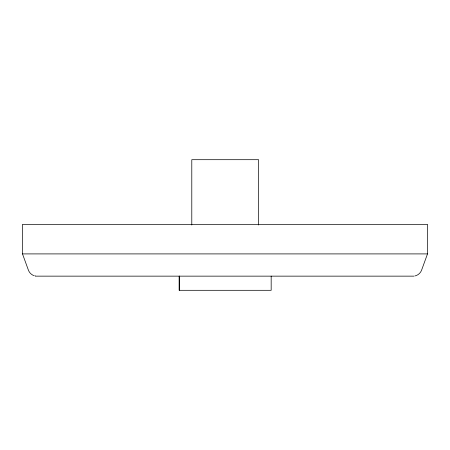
<?xml version="1.0" encoding="UTF-8"?>
<svg xmlns="http://www.w3.org/2000/svg" width="450" height="450" viewBox="0 0 450 450"><rect width="100%" height="100%" fill="white"/><g stroke="black" fill="none" stroke-linecap="round" stroke-linejoin="round"><path stroke-width="0.67" d="M179.235 290.306L179.235 276.131L179.235 290.306L271.17 290.306L271.17 276.131M34.29 275.754C31.584 274.916 29.363 272.767 28.389 270.107L22.5 253.907L22.5 224.342L427.5 224.342L427.5 253.907L421.611 270.107C420.536 273.071 417.892 275.372 414.804 275.991M413.876 276.142L36.124 276.142M22.5 253.907L427.5 253.907M258.615 225.011L258.615 159.694L191.79 159.694L191.79 225.011M35.499 276.013L35.196 275.991L35.499 276.041"/></g></svg>
